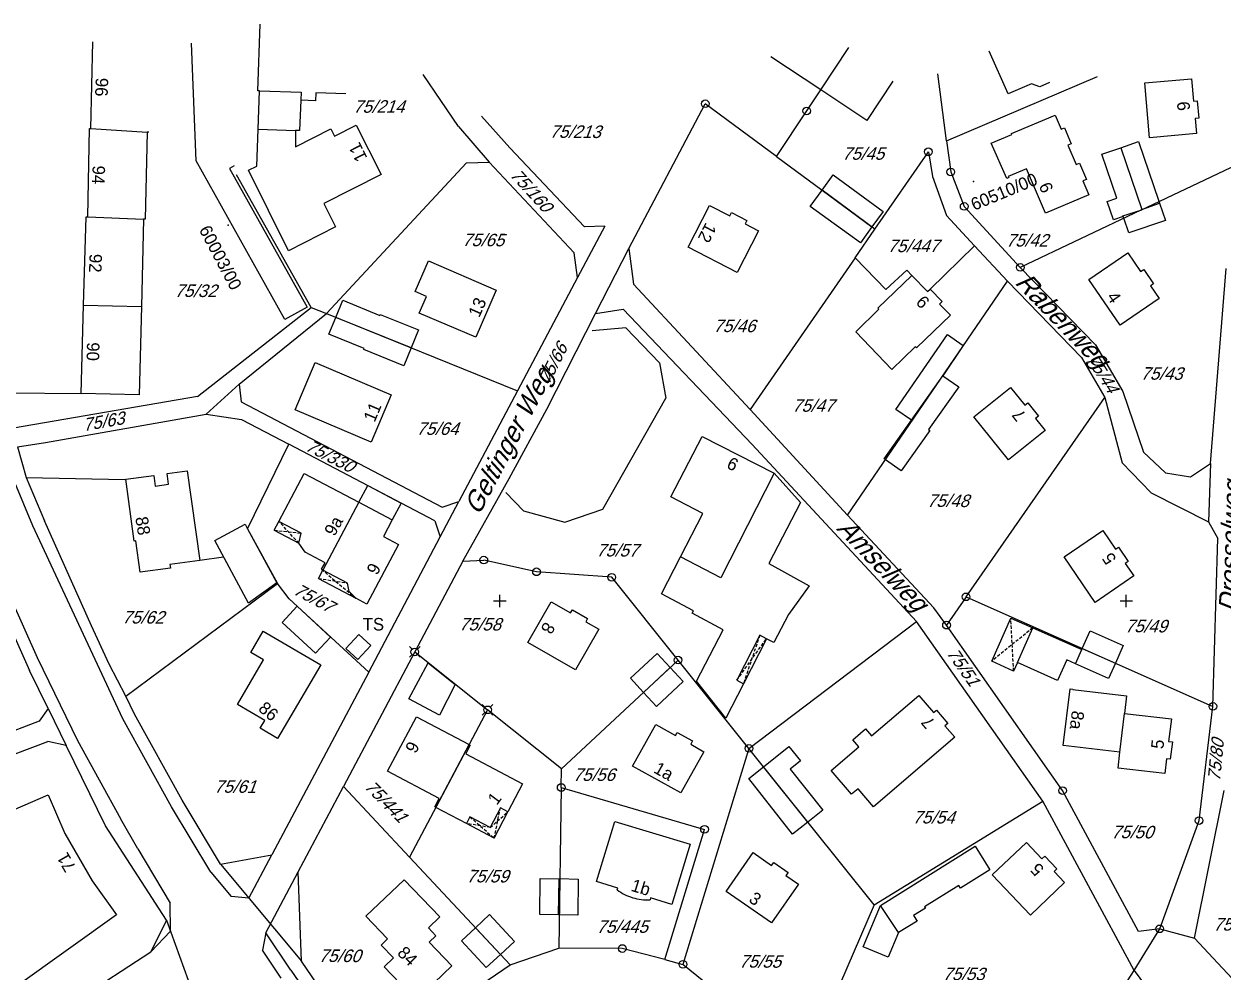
# Model space of a CAD drawing. Extents: x 4459737 to 4461180, y 5304018 to 5304640.
# Drawn here: x 4460024 to 4460215.6, y 5304440.6 to 5304592 of the extents above; entities that cross this region are included whole.
import ezdxf

# ---------------------------------------------------------------- set-up
doc = ezdxf.new("R2010")
doc.units = 0
doc.header["$MEASUREMENT"] = 0
doc.linetypes.add('DASHED', pattern=[0.75, 0.5, -0.25])
for name, color, linetype in [('1', 7, 'CONTINUOUS'), ('10', 7, 'CONTINUOUS'), ('14', 7, 'CONTINUOUS'), ('15', 7, 'CONTINUOUS'), ('3', 7, 'CONTINUOUS'), ('4', 7, 'CONTINUOUS'), ('5', 7, 'CONTINUOUS'), ('6', 7, 'CONTINUOUS'), ('7', 7, 'CONTINUOUS')]:
    doc.layers.add(name, color=color, linetype=linetype)
doc.styles.add('txt', font='TXT', dxfattribs={"height": 0.2})

# ---------------------------------------------------------------- blocks, each defined once
blk = doc.blocks.new('10')
at = {"layer": '1', "color": 2, "linetype": 'CONTINUOUS'}
blk.add_circle((0, 0), 0.61, dxfattribs=at)
blk = doc.blocks.new('30')
at = {"layer": '1', "color": 2, "linetype": 'CONTINUOUS'}
for p, q in [((-0.86267, 0.86267), (-0.431335, 0.431335)), ((0.431335, 0.431335), (0.86267, 0.86267)), ((-0.86267, -0.86267), (-0.431335, -0.431335)), ((0.431335, -0.431335), (0.86267, -0.86267))]:
    blk.add_line(p, q, dxfattribs=at)
blk.add_circle((0, 0), 0.61, dxfattribs=at)
blk = doc.blocks.new('400')
at = {"layer": '15', "color": 7, "linetype": 'CONTINUOUS'}
for p, q in [((-1, 0), (0, 0)), ((0, 0), (0, 1)), ((0, 0), (1, 0)), ((0, -1), (0, 0))]:
    blk.add_line(p, q, dxfattribs=at)

msp = doc.modelspace()

# ---------------------------------------------------------------- linework, layer by layer
at = {"layer": '1', "color": 2, "linetype": 'CONTINUOUS'}
msp.add_point((4460094.09, 5304506.35), dxfattribs=at)
at = {"layer": '10', "color": 30, "linetype": 'CONTINUOUS'}
for p, q in [((4460120.12, 5304543.57), (4460114.73, 5304543.11)), ((4460125.48, 5304537.99), (4460120.12, 5304543.57)), ((4460125.48, 5304537.99), (4460126.51, 5304532.38)), ((4460021.49, 5304533.23), (4460033.17, 5304533.12)), ((4460116.44, 5304514.66), (4460126.51, 5304532.38)), ((4460025.46, 5304512), (4460022.57, 5304518.91)), ((4460024.4, 5304519.7), (4460040.15, 5304519.36)), ((4460100.98, 5304517.31), (4460103.78, 5304514.38)), ((4460103.78, 5304514.38), (4460110.37, 5304512.56)), ((4460110.37, 5304512.56), (4460116.44, 5304514.66)), ((4460039.83, 5304481.17), (4460025.46, 5304512)), ((4460018.74, 5304507.48), (4460026.16, 5304490.97)), ((4460055.91, 5304507.01), (4460052.1, 5304506.48)), ((4460026.16, 5304490.97), (4460032.58, 5304477.75)), ((4460047.59, 5304467.18), (4460039.83, 5304481.17)), ((4460032.58, 5304477.75), (4460039.48, 5304465.18)), ((4460053.87, 5304456.73), (4460047.59, 5304467.18)), ((4460042.22, 5304460.47), (4460039.48, 5304465.18)), ((4460042.22, 5304460.47), (4460047.35, 5304451.78)), ((4460059.93, 5304452.58), (4460063.6, 5304459.5)), ((4460053.87, 5304456.73), (4460057.11, 5304452.83)), ((4460062.67, 5304447.07), (4460067.81, 5304456.77)), ((4460047.42, 5304447.3), (4460047.35, 5304451.78)), ((4460059.93, 5304452.58), (4460057.11, 5304452.83)), ((4460047.42, 5304447.3), (4460044.31, 5304444)), ((4460062.67, 5304447.07), (4460062.11, 5304444.3)), ((4460066.64, 5304441.11), (4460062.67, 5304447.07)), ((4460065.11, 5304439.83), (4460062.11, 5304444.3)), ((4460066.64, 5304441.11), (4460075.67, 5304427.86))]:
    msp.add_line(p, q, dxfattribs=at)
at = {"layer": '3', "color": 7, "linetype": 'CONTINUOUS'}
for p, q in [((4460093.38, 5304575.71), (4460087.76, 5304583.98)), ((4460171.32, 5304573.41), (4460169.91, 5304584.08)), ((4460171.32, 5304573.41), (4460195.39, 5304583.67)), ((4460148.99, 5304578.19), (4460151.22, 5304581.53)), ((4460120.57, 5304556.26), (4460132.78, 5304579.32)), ((4460144.15, 5304570.93), (4460132.78, 5304579.32)), ((4460144.15, 5304570.93), (4460148.99, 5304578.19)), ((4460101.61, 5304572.28), (4460097.08, 5304577.37)), ((4460093.38, 5304575.71), (4460098.32, 5304570.01)), ((4460113.51, 5304559.67), (4460101.61, 5304572.28)), ((4460171.32, 5304573.41), (4460171.98, 5304568.44)), ((4460144.15, 5304570.93), (4460151.43, 5304565.55)), ((4460159.86, 5304559.33), (4460168.4, 5304571.66)), ((4460168.4, 5304571.66), (4460169.04, 5304567.73)), ((4460072.32, 5304545.84), (4460094.66, 5304569.92)), ((4460094.66, 5304569.92), (4460098.32, 5304570.01)), ((4460098.32, 5304570.01), (4460111.87, 5304555.53)), ((4460171.98, 5304568.44), (4460174.12, 5304562.94)), ((4460202.33, 5304562.35), (4460217.69, 5304569.65)), ((4460069.88, 5304546.8), (4460057.98, 5304567.97)), ((4460169.04, 5304567.73), (4460171.28, 5304561.49)), ((4460159.86, 5304559.33), (4460151.43, 5304565.55)), ((4460174.12, 5304562.94), (4460183.06, 5304553.22)), ((4460175.78, 5304556.65), (4460171.28, 5304561.49)), ((4460202.33, 5304562.35), (4460183.06, 5304553.22)), ((4460116.77, 5304559.82), (4460112.42, 5304551.62)), ((4460116.77, 5304559.82), (4460113.51, 5304559.67)), ((4460156.71, 5304554.77), (4460159.86, 5304559.33)), ((4460112.42, 5304551.62), (4460111.87, 5304555.53)), ((4460115.28, 5304545.88), (4460120.57, 5304556.26)), ((4460120.57, 5304556.26), (4460121.31, 5304550.55)), ((4460175.78, 5304556.65), (4460168.69, 5304549.76)), ((4460175.78, 5304556.65), (4460181.03, 5304551)), ((4460156.71, 5304554.77), (4460139.95, 5304530.55)), ((4460161.59, 5304549.71), (4460156.71, 5304554.77)), ((4460183.06, 5304553.22), (4460195.09, 5304540.87)), ((4460213.45, 5304521.95), (4460215.93, 5304553.04)), ((4460112.42, 5304551.62), (4460102.82, 5304533.53)), ((4460164.94, 5304552.79), (4460161.59, 5304549.71)), ((4460164.94, 5304552.79), (4460165.77, 5304551.95)), ((4460139.95, 5304530.55), (4460121.31, 5304550.55)), ((4460155.5, 5304513.69), (4460181.03, 5304551)), ((4460181.03, 5304551), (4460192.84, 5304538.82)), ((4460051.75, 5304532.64), (4460069.88, 5304546.8)), ((4460058.39, 5304534.6), (4460072.32, 5304545.84)), ((4460069.88, 5304546.8), (4460072.32, 5304545.84)), ((4460072.32, 5304545.84), (4460102.82, 5304533.53)), ((4460107.48, 5304530.59), (4460115.28, 5304545.88)), ((4460115.28, 5304545.88), (4460119.68, 5304546.56)), ((4460140.28, 5304524.98), (4460119.68, 5304546.56)), ((4460195.09, 5304540.87), (4460199.47, 5304533.44)), ((4460192.84, 5304538.82), (4460196.59, 5304532.46)), ((4460053.13, 5304529.81), (4460058.39, 5304534.6)), ((4460058.39, 5304534.6), (4460058.71, 5304531.75)), ((4460051.75, 5304532.64), (4460022.37, 5304527.55)), ((4460102.82, 5304533.53), (4460093.45, 5304515.87)), ((4460174.42, 5304500.66), (4460196.59, 5304532.46)), ((4460196.59, 5304532.46), (4460199.34, 5304522.06)), ((4460199.47, 5304533.44), (4460202.72, 5304523.76)), ((4460058.71, 5304531.75), (4460090.78, 5304514.95)), ((4460101.51, 5304519.53), (4460107.48, 5304530.59)), ((4460139.95, 5304530.55), (4460155.5, 5304513.69)), ((4460027.46, 5304525.27), (4460053.13, 5304529.81)), ((4460053.13, 5304529.81), (4460058.76, 5304528.96)), ((4460058.76, 5304528.96), (4460066.32, 5304525)), ((4460023.02, 5304524.57), (4460027.46, 5304525.27)), ((4460023.02, 5304524.57), (4460024.4, 5304519.7)), ((4460059.74, 5304511.53), (4460066.32, 5304525)), ((4460089.64, 5304512.77), (4460066.32, 5304525)), ((4460166.51, 5304496.72), (4460140.28, 5304524.98)), ((4460202.72, 5304523.76), (4460206.28, 5304520.46)), ((4460199.34, 5304522.06), (4460203.96, 5304517.26)), ((4460210.24, 5304519.82), (4460213.45, 5304521.95)), ((4460213.45, 5304521.95), (4460213.1, 5304512.63)), ((4460024.4, 5304519.7), (4460027.3, 5304512.8)), ((4460094.09, 5304506.35), (4460101.51, 5304519.53)), ((4460206.28, 5304520.46), (4460210.24, 5304519.82)), ((4460203.96, 5304517.26), (4460213.1, 5304512.63)), ((4460090.47, 5304510.25), (4460093.45, 5304515.87)), ((4460090.78, 5304514.95), (4460093.45, 5304515.87)), ((4460169.25, 5304498.92), (4460155.5, 5304513.69)), ((4460034.8, 5304496.02), (4460027.3, 5304512.8)), ((4460059.74, 5304511.53), (4460064.49, 5304502.78)), ((4460089.64, 5304512.77), (4460090.47, 5304510.25)), ((4460213.1, 5304512.63), (4460214.61, 5304509.94)), ((4460079.07, 5304488.65), (4460090.47, 5304510.25)), ((4460213.83, 5304483.17), (4460214.61, 5304509.94)), ((4460094.09, 5304506.35), (4460086.42, 5304491.88)), ((4460094.09, 5304506.35), (4460097.44, 5304506.52)), ((4460105.85, 5304504.65), (4460097.44, 5304506.52)), ((4460018.12, 5304504.11), (4460024.94, 5304488.92)), ((4460117.87, 5304503.77), (4460105.85, 5304504.65)), ((4460128.46, 5304490.56), (4460117.87, 5304503.77)), ((4460040.32, 5304484.8), (4460064.49, 5304502.78)), ((4460066.39, 5304500.32), (4460064.49, 5304502.78)), ((4460079.07, 5304488.65), (4460066.39, 5304500.32)), ((4460174.42, 5304500.66), (4460171.3, 5304496.14)), ((4460174.42, 5304500.66), (4460213.83, 5304483.17)), ((4460171.3, 5304496.14), (4460169.25, 5304498.92)), ((4460037.65, 5304489.94), (4460034.8, 5304496.02)), ((4460139.75, 5304476.47), (4460166.51, 5304496.72)), ((4460186.7, 5304468.05), (4460166.51, 5304496.72)), ((4460189.83, 5304469.74), (4460171.3, 5304496.14)), ((4460086.42, 5304491.88), (4460075.03, 5304470.4)), ((4460086.42, 5304491.88), (4460098.04, 5304482.63)), ((4460040.32, 5304484.8), (4460037.65, 5304489.94)), ((4460128.46, 5304490.56), (4460109.84, 5304473.24)), ((4460139.75, 5304476.47), (4460128.46, 5304490.56)), ((4460027.89, 5304482.84), (4460024.94, 5304488.92)), ((4460079.07, 5304488.65), (4460063.6, 5304459.5)), ((4460041.66, 5304481.96), (4460040.32, 5304484.8)), ((4460027.89, 5304482.84), (4460026.46, 5304480.8)), ((4460027.89, 5304482.84), (4460030.77, 5304476.95)), ((4460098.04, 5304482.63), (4460085.58, 5304459.11)), ((4460109.84, 5304473.24), (4460098.04, 5304482.63)), ((4460211.62, 5304464.97), (4460213.83, 5304483.17)), ((4460026.46, 5304480.8), (4459982.12, 5304464.13)), ((4460049.31, 5304468.21), (4460041.66, 5304481.96)), ((4459999.01, 5304466.75), (4460027.82, 5304477.59)), ((4460030.77, 5304476.95), (4460027.82, 5304477.59)), ((4460037.04, 5304464.12), (4460030.77, 5304476.95)), ((4460139.75, 5304476.47), (4460129.23, 5304442.02)), ((4460159.75, 5304451.51), (4460139.75, 5304476.47)), ((4460109.79, 5304470.24), (4460109.84, 5304473.24)), ((4460067.81, 5304456.77), (4460075.03, 5304470.4)), ((4460085.58, 5304459.11), (4460075.03, 5304470.4)), ((4460109.79, 5304470.24), (4460109.4, 5304444.62)), ((4460109.79, 5304470.24), (4460132.67, 5304463.56)), ((4460201.96, 5304447.29), (4460189.83, 5304469.74)), ((4460210.87, 5304446.18), (4460215.62, 5304469.78)), ((4460055.4, 5304458.01), (4460049.31, 5304468.21)), ((4460159.75, 5304451.51), (4460186.7, 5304468.05)), ((4460201.28, 5304441.02), (4460186.7, 5304468.05)), ((4460205.34, 5304447.69), (4460211.62, 5304464.97)), ((4460046.78, 5304449.07), (4460037.04, 5304464.12)), ((4460126.32, 5304442.78), (4460132.67, 5304463.56)), ((4460055.4, 5304458.01), (4460063.6, 5304459.5)), ((4460055.4, 5304458.01), (4460068.33, 5304442.52)), ((4460101.63, 5304441.94), (4460085.58, 5304459.11)), ((4460068.33, 5304442.52), (4460067.81, 5304456.77)), ((4460159.75, 5304451.51), (4460148.79, 5304426.21)), ((4460046.78, 5304449.07), (4460044.31, 5304444)), ((4460046.78, 5304449.07), (4460050.22, 5304439.48)), ((4460201.28, 5304441.02), (4460205.34, 5304447.69)), ((4460205.34, 5304447.69), (4460201.96, 5304447.29)), ((4460205.34, 5304447.69), (4460210.87, 5304446.18)), ((4460221.65, 5304434.63), (4460210.87, 5304446.18)), ((4460012.94, 5304423.74), (4460044.31, 5304444)), ((4460101.63, 5304441.94), (4460109.4, 5304444.62)), ((4460119.53, 5304444.55), (4460109.4, 5304444.62)), ((4460126.32, 5304442.78), (4460119.53, 5304444.55)), ((4460077.49, 5304429.1), (4460068.33, 5304442.52)), ((4460081.66, 5304428.34), (4460101.63, 5304441.94)), ((4460126.32, 5304442.78), (4460129.23, 5304442.02)), ((4460148.79, 5304426.21), (4460129.23, 5304442.02)), ((4460199.69, 5304438.66), (4460201.28, 5304441.02)), ((4460201.28, 5304441.02), (4460211.53, 5304427.28))]:
    msp.add_line(p, q, dxfattribs=at)
at = {"layer": '5', "color": 1, "linetype": 'CONTINUOUS'}
for p, q in [((4460061.39, 5304581.4), (4460061.75, 5304592.05)), ((4460034.73, 5304575.36), (4460035.04, 5304589.22)), ((4460051.5, 5304570.21), (4460050.79, 5304589)), ((4460151.22, 5304581.53), (4460155.72, 5304588.29)), ((4460181.14, 5304580.89), (4460178.09, 5304587.73)), ((4460151.22, 5304581.53), (4460143.24, 5304586.79)), ((4460162.75, 5304582.94), (4460158.59, 5304576.68)), ((4460184.85, 5304582.53), (4460181.14, 5304580.89)), ((4460186.18, 5304582.02), (4460184.85, 5304582.53)), ((4460187.74, 5304582.71), (4460186.18, 5304582.02)), ((4460202.93, 5304582.67), (4460210.4, 5304583.33)), ((4460203.71, 5304573.9), (4460202.93, 5304582.67)), ((4460210.4, 5304583.33), (4460210.72, 5304579.75)), ((4460061.62, 5304581.39), (4460061.39, 5304581.4)), ((4460061.4, 5304575.27), (4460061.62, 5304581.39)), ((4460061.62, 5304581.39), (4460068.26, 5304581.17)), ((4460068.21, 5304579.89), (4460068.03, 5304575.04)), ((4460068.26, 5304581.17), (4460068.21, 5304579.89)), ((4460070.58, 5304579.8), (4460068.21, 5304579.89)), ((4460070.63, 5304581.09), (4460070.58, 5304579.8)), ((4460075.4, 5304580.92), (4460070.63, 5304581.09)), ((4460158.59, 5304576.68), (4460151.22, 5304581.53)), ((4460210.72, 5304579.75), (4460211.32, 5304579.8)), ((4460211.32, 5304579.8), (4460211.57, 5304577.02)), ((4460181.69, 5304574.57), (4460188.62, 5304577.52)), ((4460188.62, 5304577.52), (4460189.58, 5304575.25)), ((4460211.57, 5304577.02), (4460210.97, 5304576.97)), ((4460210.97, 5304576.97), (4460211.19, 5304574.56)), ((4460034.21, 5304561.26), (4460034.48, 5304575.36)), ((4460034.48, 5304575.36), (4460034.73, 5304575.36)), ((4460034.73, 5304575.36), (4460043.7, 5304574.78)), ((4460043.7, 5304574.78), (4460043.36, 5304560.91)), ((4460043.95, 5304574.77), (4460043.7, 5304574.78)), ((4460061.19, 5304569.37), (4460061.4, 5304575.27)), ((4460061.4, 5304575.27), (4460067.4, 5304575.06)), ((4460067.38, 5304572.47), (4460073, 5304575.31)), ((4460067.4, 5304575.06), (4460067.38, 5304572.47)), ((4460068.03, 5304575.04), (4460067.4, 5304575.06)), ((4460073, 5304575.31), (4460073.58, 5304574.15)), ((4460073.58, 5304574.15), (4460077.07, 5304575.91)), ((4460077.07, 5304575.91), (4460081.04, 5304568.04)), ((4460178.44, 5304573.05), (4460181.75, 5304574.44)), ((4460181.75, 5304574.44), (4460181.69, 5304574.57)), ((4460189.58, 5304575.25), (4460190.13, 5304575.49)), ((4460190.13, 5304575.49), (4460191.22, 5304572.93)), ((4460211.19, 5304574.56), (4460203.71, 5304573.9)), ((4460180.94, 5304567.41), (4460178.44, 5304573.05)), ((4460191.22, 5304572.93), (4460190.67, 5304572.7)), ((4460190.67, 5304572.7), (4460191.98, 5304569.61)), ((4460196.1, 5304571.29), (4460199.1, 5304572.29)), ((4460199.1, 5304572.29), (4460201.93, 5304573.28)), ((4460199.1, 5304572.29), (4460202.48, 5304562.48)), ((4460201.93, 5304573.28), (4460205.19, 5304563.76)), ((4460198.5, 5304564.25), (4460196.1, 5304571.29)), ((4460065.7, 5304544.88), (4460051.5, 5304570.21)), ((4460057.58, 5304569.4), (4460056.84, 5304568.98)), ((4460056.84, 5304568.98), (4460069.24, 5304546.86)), ((4460059.86, 5304568.73), (4460061.19, 5304569.37)), ((4460066.26, 5304555.88), (4460059.86, 5304568.73)), ((4460184.07, 5304568.97), (4460181.16, 5304567.72)), ((4460187.11, 5304561.89), (4460184.07, 5304568.97)), ((4460191.98, 5304569.61), (4460192.53, 5304569.85)), ((4460192.53, 5304569.85), (4460193.63, 5304567.26)), ((4460081.04, 5304568.04), (4460071.89, 5304563.43)), ((4460151.43, 5304565.55), (4460153.19, 5304567.97)), ((4460153.19, 5304567.97), (4460161.19, 5304562.15)), ((4460181.24, 5304567.54), (4460180.94, 5304567.41)), ((4460181.16, 5304567.72), (4460181.24, 5304567.54)), ((4460193.63, 5304567.26), (4460193.06, 5304567.02)), ((4460193.06, 5304567.02), (4460194, 5304564.82)), ((4460149.56, 5304562.96), (4460151.43, 5304565.55)), ((4460151.43, 5304565.55), (4460159.39, 5304559.68)), ((4460194, 5304564.82), (4460187.11, 5304561.89)), ((4460071.89, 5304563.43), (4460073.79, 5304559.68)), ((4460130.05, 5304556.44), (4460133.49, 5304563.1)), ((4460133.49, 5304563.1), (4460136.69, 5304561.44)), ((4460157.56, 5304557.16), (4460149.56, 5304562.96)), ((4460196.96, 5304563.72), (4460198.5, 5304564.25)), ((4460197.95, 5304560.81), (4460196.96, 5304563.72)), ((4460202.48, 5304562.48), (4460205.29, 5304563.45)), ((4460205.19, 5304563.76), (4460205.29, 5304563.45)), ((4460205.29, 5304563.45), (4460206.23, 5304560.7)), ((4460033.55, 5304547.19), (4460033.96, 5304561.27)), ((4460033.96, 5304561.27), (4460034.21, 5304561.26)), ((4460034.21, 5304561.26), (4460043.11, 5304560.92)), ((4460043.11, 5304560.92), (4460042.77, 5304546.97)), ((4460043.36, 5304560.91), (4460043.11, 5304560.92)), ((4460136.69, 5304561.44), (4460136.97, 5304561.97)), ((4460136.97, 5304561.97), (4460139.45, 5304560.69)), ((4460139.45, 5304560.69), (4460139.17, 5304560.16)), ((4460161.19, 5304562.15), (4460159.39, 5304559.68)), ((4460199.5, 5304561.34), (4460197.95, 5304560.81)), ((4460199.46, 5304561.45), (4460202.33, 5304562.35)), ((4460199.5, 5304561.34), (4460199.46, 5304561.45)), ((4460199.6, 5304561.06), (4460199.5, 5304561.34)), ((4460200.39, 5304558.72), (4460199.6, 5304561.06)), ((4460206.23, 5304560.7), (4460200.39, 5304558.72)), ((4460202.33, 5304562.35), (4460202.48, 5304562.48)), ((4460073.79, 5304559.68), (4460066.26, 5304555.88)), ((4460141.31, 5304559.06), (4460137.87, 5304552.41)), ((4460139.17, 5304560.16), (4460141.31, 5304559.06)), ((4460159.39, 5304559.68), (4460157.56, 5304557.16)), ((4460137.87, 5304552.41), (4460130.05, 5304556.44)), ((4460194.04, 5304551.29), (4460200.25, 5304555.53)), ((4460200.25, 5304555.53), (4460202.28, 5304552.56)), ((4460086.46, 5304549.4), (4460088.6, 5304554.29)), ((4460088.6, 5304554.29), (4460099.41, 5304549.56)), ((4460160.34, 5304546.71), (4460165.77, 5304551.95)), ((4460165.77, 5304551.95), (4460168.26, 5304549.35)), ((4460199.01, 5304544.02), (4460194.04, 5304551.29)), ((4460202.28, 5304552.56), (4460202.78, 5304552.89)), ((4460202.78, 5304552.89), (4460204.34, 5304550.6)), ((4460088.3, 5304548.59), (4460086.46, 5304549.4)), ((4460099.41, 5304549.56), (4460096.14, 5304542.08)), ((4460168.26, 5304549.35), (4460168.69, 5304549.76)), ((4460168.69, 5304549.76), (4460170.63, 5304547.78)), ((4460204.34, 5304550.6), (4460203.85, 5304550.27)), ((4460203.85, 5304550.27), (4460205.23, 5304548.24)), ((4460073.8, 5304545.24), (4460074.91, 5304547.98)), ((4460074.91, 5304547.98), (4460080.85, 5304545.57)), ((4460087.14, 5304545.94), (4460088.3, 5304548.59)), ((4460170.63, 5304547.78), (4460170.2, 5304547.36)), ((4460170.2, 5304547.36), (4460171.91, 5304545.62)), ((4460205.23, 5304548.24), (4460199.01, 5304544.02)), ((4460033.17, 5304533.12), (4460033.55, 5304547.19)), ((4460033.55, 5304547.19), (4460042.77, 5304546.97)), ((4460042.77, 5304546.97), (4460042.43, 5304532.9)), ((4460069.24, 5304546.86), (4460065.7, 5304544.88)), ((4460080.85, 5304545.57), (4460080.91, 5304545.71)), ((4460080.91, 5304545.71), (4460087, 5304543.25)), ((4460096.14, 5304542.08), (4460087.14, 5304545.94)), ((4460156.8, 5304542.95), (4460160.51, 5304546.53)), ((4460160.51, 5304546.53), (4460160.34, 5304546.71)), ((4460171.91, 5304545.62), (4460166.49, 5304540.39)), ((4460072.72, 5304542.59), (4460073.8, 5304545.24)), ((4460085.84, 5304540.38), (4460073.8, 5304545.24)), ((4460078.34, 5304540.3), (4460072.72, 5304542.59)), ((4460087, 5304543.25), (4460085.84, 5304540.38)), ((4460162.58, 5304536.95), (4460156.8, 5304542.95)), ((4460163.22, 5304530.57), (4460171.44, 5304542.49)), ((4460171.44, 5304542.49), (4460173.95, 5304540.76)), ((4460078.27, 5304540.13), (4460078.34, 5304540.3)), ((4460084.67, 5304537.52), (4460078.27, 5304540.13)), ((4460085.84, 5304540.38), (4460084.67, 5304537.52)), ((4460166.32, 5304540.56), (4460162.58, 5304536.95)), ((4460166.49, 5304540.39), (4460166.32, 5304540.56)), ((4460173.95, 5304540.76), (4460170.72, 5304535.93)), ((4460067.33, 5304530.49), (4460070.52, 5304538.04)), ((4460070.52, 5304538.04), (4460082.65, 5304532.91)), ((4460165.72, 5304528.84), (4460170.72, 5304535.93)), ((4460170.72, 5304535.93), (4460173.26, 5304534.14)), ((4460173.26, 5304534.14), (4460168.45, 5304527.34)), ((4460175.67, 5304529.36), (4460181.52, 5304534.06)), ((4460181.52, 5304534.06), (4460183.79, 5304531.24)), ((4460042.43, 5304532.9), (4460033.17, 5304533.12)), ((4460082.65, 5304532.91), (4460079.46, 5304525.36)), ((4460079.46, 5304525.36), (4460067.33, 5304530.49)), ((4460165.72, 5304528.84), (4460163.22, 5304530.57)), ((4460183.79, 5304531.24), (4460184.26, 5304531.61)), ((4460184.26, 5304531.61), (4460185.98, 5304529.47)), ((4460161.35, 5304522.67), (4460165.72, 5304528.84)), ((4460181.18, 5304522.51), (4460175.67, 5304529.36)), ((4460185.98, 5304529.47), (4460185.51, 5304529.1)), ((4460185.51, 5304529.1), (4460187.03, 5304527.21)), ((4460127.31, 5304516.59), (4460132.28, 5304526.24)), ((4460132.28, 5304526.24), (4460143.8, 5304520.37)), ((4460168.66, 5304527.2), (4460164.08, 5304520.74)), ((4460168.45, 5304527.34), (4460168.66, 5304527.2)), ((4460187.03, 5304527.21), (4460181.18, 5304522.51)), ((4460161.45, 5304522.6), (4460161.35, 5304522.67)), ((4460161.55, 5304522.53), (4460161.45, 5304522.6)), ((4460164.08, 5304520.74), (4460161.55, 5304522.53)), ((4460046.91, 5304520.31), (4460050.11, 5304520.75)), ((4460050.11, 5304520.75), (4460052.1, 5304506.48)), ((4460040.3, 5304519.42), (4460044.74, 5304520.02)), ((4460041.64, 5304509.54), (4460040.3, 5304519.42)), ((4460044.74, 5304520.02), (4460044.96, 5304518.34)), ((4460044.96, 5304518.34), (4460047.13, 5304518.64)), ((4460047.13, 5304518.64), (4460046.91, 5304520.31)), ((4460064.73, 5304512.69), (4460068.78, 5304520.31)), ((4460068.78, 5304520.31), (4460077.51, 5304515.76)), ((4460143.8, 5304520.37), (4460135.3, 5304503.68)), ((4460143.8, 5304520.37), (4460147.98, 5304515.71)), ((4460077.51, 5304515.76), (4460078.9, 5304518.4)), ((4460078.9, 5304518.4), (4460084.24, 5304515.6)), ((4460077.51, 5304515.76), (4460071.75, 5304504.93)), ((4460077.51, 5304515.76), (4460082.83, 5304512.93)), ((4460084.24, 5304515.6), (4460082.83, 5304512.93)), ((4460132.41, 5304513.96), (4460127.31, 5304516.59)), ((4460147.98, 5304515.71), (4460142.95, 5304505.96)), ((4460082.83, 5304512.93), (4460081.43, 5304510.27)), ((4460128.83, 5304507.02), (4460132.41, 5304513.96)), ((4460054.51, 5304509.63), (4460059.36, 5304512.23)), ((4460059.36, 5304512.23), (4460059.74, 5304511.53)), ((4460059.74, 5304511.53), (4460064.42, 5304502.91)), ((4460068.26, 5304510.81), (4460064.73, 5304512.69)), ((4460190.08, 5304507.02), (4460196.24, 5304511.22)), ((4460196.24, 5304511.22), (4460198.26, 5304508.26)), ((4460041.88, 5304509.57), (4460041.64, 5304509.54)), ((4460042.56, 5304504.57), (4460041.88, 5304509.57)), ((4460059.85, 5304499.66), (4460054.51, 5304509.63)), ((4460067.92, 5304509.2), (4460068.26, 5304510.81)), ((4460068.92, 5304507.79), (4460067.92, 5304509.2)), ((4460083.82, 5304509.01), (4460078.79, 5304499.51)), ((4460081.43, 5304510.27), (4460083.82, 5304509.01)), ((4460072.09, 5304506.1), (4460068.92, 5304507.79)), ((4460198.26, 5304508.26), (4460198.76, 5304508.6)), ((4460198.76, 5304508.6), (4460200.32, 5304506.32)), ((4460047.4, 5304505.23), (4460042.56, 5304504.57)), ((4460052.1, 5304506.48), (4460047.32, 5304505.83)), ((4460047.32, 5304505.83), (4460047.4, 5304505.23)), ((4460071.53, 5304505.05), (4460072.09, 5304506.1)), ((4460125.79, 5304501.13), (4460128.83, 5304507.02)), ((4460135.3, 5304503.68), (4460128.83, 5304507.02)), ((4460142.95, 5304505.96), (4460149.37, 5304502.43)), ((4460195.01, 5304499.78), (4460190.08, 5304507.02)), ((4460200.32, 5304506.32), (4460199.83, 5304505.98)), ((4460199.83, 5304505.98), (4460201.19, 5304503.99)), ((4460071.75, 5304504.93), (4460071.53, 5304505.05)), ((4460075.67, 5304502.86), (4460071.75, 5304504.93)), ((4460201.19, 5304503.99), (4460195.01, 5304499.78)), ((4460064.42, 5304502.91), (4460059.85, 5304499.66)), ((4460075.92, 5304501.52), (4460075.67, 5304502.86)), ((4460077.02, 5304500.45), (4460075.92, 5304501.52)), ((4460149.37, 5304502.43), (4460146.07, 5304497.83)), ((4460078.79, 5304499.51), (4460077.02, 5304500.45)), ((4460104.45, 5304493.38), (4460108.18, 5304499.87)), ((4460108.18, 5304499.87), (4460111.29, 5304498.08)), ((4460130.9, 5304498.4), (4460125.79, 5304501.13)), ((4460065.26, 5304496.57), (4460067.65, 5304499.16)), ((4460067.65, 5304499.16), (4460072.98, 5304494.25)), ((4460111.29, 5304498.08), (4460111.59, 5304498.6)), ((4460111.59, 5304498.6), (4460114.01, 5304497.21)), ((4460130.7, 5304498.04), (4460130.9, 5304498.4)), ((4460135.63, 5304495.41), (4460130.7, 5304498.04)), ((4460146.07, 5304497.83), (4460143.76, 5304493.39)), ((4460070.58, 5304491.65), (4460065.26, 5304496.57)), ((4460114.01, 5304497.21), (4460113.71, 5304496.69)), ((4460113.71, 5304496.69), (4460115.79, 5304495.49)), ((4460178.51, 5304490.37), (4460181.56, 5304497.27)), ((4460181.56, 5304497.27), (4460185.06, 5304495.72)), ((4460182.62, 5304490.2), (4460185.06, 5304495.72)), ((4460185.06, 5304495.72), (4460192.89, 5304492.26)), ((4460060.25, 5304491.8), (4460062.24, 5304495.19)), ((4460062.24, 5304495.19), (4460071.4, 5304489.82)), ((4460072.98, 5304494.25), (4460070.58, 5304491.65)), ((4460075.4, 5304492.42), (4460077.47, 5304494.67)), ((4460077.47, 5304494.67), (4460079.41, 5304492.89)), ((4460115.79, 5304495.49), (4460112.06, 5304489)), ((4460131.39, 5304487.23), (4460135.63, 5304495.41)), ((4460141.49, 5304494.52), (4460137.82, 5304487.35)), ((4460142.55, 5304493.97), (4460141.49, 5304494.52)), ((4460143.76, 5304493.39), (4460142.55, 5304493.97)), ((4460192.97, 5304492.43), (4460194.22, 5304495.25)), ((4460194.22, 5304495.25), (4460199.5, 5304492.9)), ((4460062.29, 5304490.6), (4460060.25, 5304491.8)), ((4460077.34, 5304490.64), (4460075.4, 5304492.42)), ((4460079.41, 5304492.89), (4460077.34, 5304490.64)), ((4460112.06, 5304489), (4460104.45, 5304493.38)), ((4460191.88, 5304489.98), (4460192.89, 5304492.26)), ((4460192.89, 5304492.26), (4460192.97, 5304492.43)), ((4460192.97, 5304492.43), (4460198.25, 5304490.08)), ((4460199.5, 5304492.9), (4460198.25, 5304490.08)), ((4460058.11, 5304483.47), (4460062.29, 5304490.6)), ((4460071.4, 5304489.82), (4460064.5, 5304478.08)), ((4460085.45, 5304484.36), (4460088.55, 5304490.15)), ((4460088.55, 5304490.15), (4460092.87, 5304486.69)), ((4460120.84, 5304487.68), (4460125.1, 5304491.63)), ((4460125.1, 5304491.63), (4460127.19, 5304489.38)), ((4460182.01, 5304488.82), (4460178.51, 5304490.37)), ((4460182.62, 5304490.2), (4460182.01, 5304488.82)), ((4460189.03, 5304487.32), (4460182.62, 5304490.2)), ((4460190.52, 5304490.6), (4460189.03, 5304487.32)), ((4460191.88, 5304489.98), (4460190.52, 5304490.6)), ((4460197.17, 5304487.63), (4460191.88, 5304489.98)), ((4460198.25, 5304490.08), (4460197.17, 5304487.63)), ((4460127.19, 5304489.38), (4460122.94, 5304485.42)), ((4460127.19, 5304489.38), (4460129.28, 5304487.13)), ((4460092.87, 5304486.69), (4460090.35, 5304481.78)), ((4460122.94, 5304485.42), (4460120.84, 5304487.68)), ((4460129.28, 5304487.13), (4460125.03, 5304483.17)), ((4460136.06, 5304481.31), (4460131.39, 5304487.23)), ((4460138.88, 5304486.8), (4460136.06, 5304481.31)), ((4460137.82, 5304487.35), (4460138.88, 5304486.8)), ((4460189.94, 5304476.92), (4460191.03, 5304485.99)), ((4460191.03, 5304485.99), (4460191.47, 5304485.94)), ((4460090.35, 5304481.78), (4460085.45, 5304484.36)), ((4460125.03, 5304483.17), (4460122.94, 5304485.42)), ((4460159.35, 5304478.48), (4460166.88, 5304484.92)), ((4460166.88, 5304484.92), (4460169.22, 5304482.2)), ((4460191.47, 5304485.94), (4460191.46, 5304485.9)), ((4460191.46, 5304485.9), (4460200.04, 5304484.86)), ((4460200.04, 5304484.86), (4460199.7, 5304482.07)), ((4460062.47, 5304480.92), (4460058.11, 5304483.47)), ((4460169.22, 5304482.2), (4460169.68, 5304482.59)), ((4460169.68, 5304482.59), (4460171.5, 5304480.47)), ((4460061.75, 5304479.69), (4460062.47, 5304480.92)), ((4460082.09, 5304472.85), (4460086.68, 5304481.53)), ((4460086.68, 5304481.53), (4460095.1, 5304477.09)), ((4460121.18, 5304473.66), (4460124.89, 5304480.28)), ((4460124.89, 5304480.28), (4460128.03, 5304478.51)), ((4460171.5, 5304480.47), (4460171.04, 5304480.08)), ((4460198.98, 5304475.9), (4460199.7, 5304482.07)), ((4460199.7, 5304482.07), (4460207.19, 5304481.18)), ((4460207.19, 5304481.18), (4460206.76, 5304477.6)), ((4460064.5, 5304478.08), (4460061.75, 5304479.69)), ((4460128.03, 5304478.51), (4460128.32, 5304479.03)), ((4460128.32, 5304479.03), (4460130.76, 5304477.66)), ((4460156.32, 5304477.86), (4460158.38, 5304479.62)), ((4460158.38, 5304479.62), (4460159.35, 5304478.48)), ((4460171.04, 5304480.08), (4460172.61, 5304478.26)), ((4460089.8, 5304467.07), (4460095.1, 5304477.09)), ((4460095.28, 5304477), (4460094.55, 5304475.62)), ((4460095.1, 5304477.09), (4460095.28, 5304477)), ((4460130.76, 5304477.66), (4460130.46, 5304477.13)), ((4460130.46, 5304477.13), (4460132.58, 5304475.94)), ((4460142.1, 5304473.54), (4460146.13, 5304476.77)), ((4460146.13, 5304476.77), (4460147.98, 5304474.47)), ((4460152.89, 5304472.96), (4460157.29, 5304476.72)), ((4460157.29, 5304476.72), (4460156.32, 5304477.86)), ((4460172.61, 5304478.26), (4460159.64, 5304467.18)), ((4460198.98, 5304475.9), (4460189.94, 5304476.92)), ((4460206.76, 5304477.6), (4460207.36, 5304477.53)), ((4460207.36, 5304477.53), (4460207.02, 5304474.75)), ((4460094.55, 5304475.62), (4460103.64, 5304470.81)), ((4460132.58, 5304475.94), (4460128.9, 5304469.38)), ((4460198.68, 5304473.34), (4460198.98, 5304475.9)), ((4460206.43, 5304474.82), (4460206.15, 5304472.45)), ((4460207.02, 5304474.75), (4460206.43, 5304474.82)), ((4460090.33, 5304468.5), (4460082.09, 5304472.85)), ((4460128.9, 5304469.38), (4460121.18, 5304473.66)), ((4460139.73, 5304471.68), (4460142.1, 5304473.54)), ((4460149.17, 5304464.71), (4460142.1, 5304473.54)), ((4460147.98, 5304474.47), (4460146.34, 5304473.16)), ((4460146.34, 5304473.16), (4460151.56, 5304466.63)), ((4460156.14, 5304469.15), (4460152.89, 5304472.96)), ((4460206.15, 5304472.45), (4460198.68, 5304473.34)), ((4460103.64, 5304470.81), (4460101.29, 5304466.36)), ((4460146.71, 5304462.78), (4460139.73, 5304471.68)), ((4460010.19, 5304461.44), (4460027.9, 5304469.09)), ((4460027.9, 5304469.09), (4460030.56, 5304462.9)), ((4460157.19, 5304470.05), (4460156.14, 5304469.15)), ((4460159.64, 5304467.18), (4460157.19, 5304470.05)), ((4460089.62, 5304467.16), (4460090.33, 5304468.5)), ((4460089.8, 5304467.07), (4460089.62, 5304467.16)), ((4460094.67, 5304464.5), (4460089.8, 5304467.07)), ((4460100.1, 5304466.99), (4460098.45, 5304463.86)), ((4460101.29, 5304466.36), (4460100.1, 5304466.99)), ((4460095.23, 5304465.56), (4460094.67, 5304464.5)), ((4460098.45, 5304463.86), (4460095.23, 5304465.56)), ((4460151.56, 5304466.63), (4460149.17, 5304464.71)), ((4460115.45, 5304455.22), (4460118.35, 5304464.83)), ((4460118.35, 5304464.83), (4460130.36, 5304461.18)), ((4460149.17, 5304464.71), (4460146.71, 5304462.78)), ((4460030.56, 5304462.9), (4460034.91, 5304455.33)), ((4460130.36, 5304461.18), (4460127.44, 5304451.58)), ((4460178.59, 5304456.28), (4460184.05, 5304461.48)), ((4460184.05, 5304461.48), (4460186.53, 5304458.87)), ((4460136.11, 5304453.67), (4460140.41, 5304459.85)), ((4460140.41, 5304459.85), (4460143.37, 5304457.79)), ((4460160.75, 5304451.4), (4460175.86, 5304460.86)), ((4460175.86, 5304460.86), (4460178.2, 5304457.08)), ((4460186.53, 5304458.87), (4460186.97, 5304459.28)), ((4460186.97, 5304459.28), (4460188.9, 5304457.26)), ((4460143.37, 5304457.79), (4460143.72, 5304458.29)), ((4460143.72, 5304458.29), (4460146, 5304456.7)), ((4460188.9, 5304457.26), (4460188.46, 5304456.84)), ((4460078.6, 5304449.69), (4460084.75, 5304455.49)), ((4460084.75, 5304455.49), (4460090.4, 5304449.58)), ((4460106.36, 5304449.97), (4460106.46, 5304455.74)), ((4460106.46, 5304455.74), (4460109.41, 5304455.69)), ((4460109.41, 5304455.69), (4460109.32, 5304449.94)), ((4460109.52, 5304449.94), (4460109.57, 5304455.7)), ((4460109.57, 5304455.7), (4460112.52, 5304455.62)), ((4460112.52, 5304455.62), (4460112.46, 5304449.89)), ((4460146, 5304456.7), (4460145.66, 5304456.21)), ((4460145.66, 5304456.21), (4460147.66, 5304454.82)), ((4460178.2, 5304457.08), (4460173.54, 5304454.2)), ((4460184.68, 5304449.88), (4460178.59, 5304456.28)), ((4460188.46, 5304456.84), (4460190.14, 5304455.08)), ((4460034.91, 5304455.33), (4460038.83, 5304449.9)), ((4460118.83, 5304454.19), (4460115.45, 5304455.22)), ((4460118.72, 5304453.92), (4460118.83, 5304454.19)), ((4460143.36, 5304448.64), (4460136.11, 5304453.67)), ((4460147.66, 5304454.82), (4460143.36, 5304448.64)), ((4460173.29, 5304454.61), (4460167.78, 5304451.21)), ((4460173.54, 5304454.2), (4460173.29, 5304454.61)), ((4460190.14, 5304455.08), (4460184.68, 5304449.88)), ((4460124.05, 5304452.61), (4460123.98, 5304452.31)), ((4460127.44, 5304451.58), (4460124.05, 5304452.61)), ((4460038.83, 5304449.9), (4460023.12, 5304438.68)), ((4460082.06, 5304446.07), (4460078.6, 5304449.69)), ((4460096.1, 5304447.86), (4460098.37, 5304449.95)), ((4460098.37, 5304449.95), (4460102.33, 5304445.65)), ((4460109.32, 5304449.94), (4460106.36, 5304449.97)), ((4460112.46, 5304449.89), (4460109.52, 5304449.94)), ((4460158.01, 5304444.83), (4460160.75, 5304451.4)), ((4460163.63, 5304447.1), (4460160.75, 5304451.4)), ((4460167.92, 5304450.99), (4460166.04, 5304449.83)), ((4460166.04, 5304449.83), (4460166.59, 5304448.93)), ((4460167.78, 5304451.21), (4460167.92, 5304450.99)), ((4460090.4, 5304449.58), (4460088.59, 5304447.85)), ((4460088.59, 5304447.85), (4460089.79, 5304446.59)), ((4460093.86, 5304445.79), (4460096.1, 5304447.86)), ((4460100.09, 5304443.59), (4460096.1, 5304447.86)), ((4460166.59, 5304448.93), (4460163.63, 5304447.1)), ((4460081.05, 5304445.1), (4460082.06, 5304446.07)), ((4460089.79, 5304446.59), (4460088.71, 5304445.56)), ((4460097.82, 5304441.5), (4460093.86, 5304445.79)), ((4460163.63, 5304447.1), (4460161.99, 5304443.17)), ((4460083.02, 5304443.04), (4460081.05, 5304445.1)), ((4460088.71, 5304445.56), (4460092.34, 5304441.77)), ((4460102.33, 5304445.65), (4460100.09, 5304443.59)), ((4460161.99, 5304443.17), (4460158.01, 5304444.83)), ((4460081.55, 5304441.64), (4460083.02, 5304443.04)), ((4460100.09, 5304443.59), (4460097.82, 5304441.5)), ((4460086.64, 5304436.32), (4460081.55, 5304441.64)), ((4460092.34, 5304441.77), (4460086.64, 5304436.32))]:
    msp.add_line(p, q, dxfattribs=at)
for start, end in [(233.3623, 252.9567), (252.9965, 272.6007)]:
    msp.add_arc((4460123.61, 5304460.5), 8.2, start, end, dxfattribs=at)
for p in [(4460175.61, 5304566.94), (4460175.61, 5304566.94), (4460056.62, 5304559.95)]:
    msp.add_point(p, dxfattribs=at)
at = {"layer": '6', "color": 1, "linetype": 'CONTINUOUS'}
for p, q in [((4460063.99, 5304511.29), (4460064.73, 5304512.69)), ((4460063.99, 5304511.29), (4460067.92, 5304509.2)), ((4460071.05, 5304503.61), (4460071.75, 5304504.93)), ((4460071.05, 5304503.61), (4460077.02, 5304500.45)), ((4460142.55, 5304493.97), (4460138.88, 5304486.8)), ((4460099.08, 5304462.17), (4460101.29, 5304466.36)), ((4460099.08, 5304462.17), (4460094.67, 5304464.5))]:
    msp.add_line(p, q, dxfattribs=at)
at = {"layer": '6', "color": 1, "linetype": 'DASHED'}
for p, q in [((4460063.99, 5304511.29), (4460068.26, 5304510.81)), ((4460067.92, 5304509.2), (4460064.73, 5304512.69)), ((4460071.05, 5304503.61), (4460075.67, 5304502.86)), ((4460071.53, 5304505.05), (4460077.02, 5304500.45)), ((4460185.06, 5304495.72), (4460178.51, 5304490.37)), ((4460182.01, 5304488.82), (4460181.56, 5304497.27)), ((4460137.82, 5304487.35), (4460142.55, 5304493.97)), ((4460141.49, 5304494.52), (4460138.88, 5304486.8)), ((4460099.08, 5304462.17), (4460100.1, 5304466.99)), ((4460095.23, 5304465.56), (4460099.08, 5304462.17)), ((4460098.45, 5304463.86), (4460101.29, 5304466.36)), ((4460098.45, 5304463.86), (4460094.67, 5304464.5))]:
    msp.add_line(p, q, dxfattribs=at)

# ---------------------------------------------------------------- block references
at = {"layer": '1', "color": 2, "linetype": 'CONTINUOUS'}
for name, p in [('10', (4460132.78, 5304579.32)), ('10', (4460148.99, 5304578.19)), ('10', (4460168.4, 5304571.66)), ('10', (4460171.98, 5304568.44)), ('10', (4460174.12, 5304562.94)), ('10', (4460183.06, 5304553.22)), ('10', (4460097.44, 5304506.52)), ('10', (4460105.85, 5304504.65)), ('10', (4460117.87, 5304503.77)), ('10', (4460174.42, 5304500.66)), ('10', (4460171.3, 5304496.14)), ('30', (4460086.42, 5304491.88)), ('10', (4460128.46, 5304490.56)), ('30', (4460098.04, 5304482.63)), ('10', (4460213.83, 5304483.17)), ('10', (4460139.75, 5304476.47)), ('10', (4460109.79, 5304470.24)), ('10', (4460189.83, 5304469.74)), ('10', (4460211.62, 5304464.97)), ('10', (4460132.67, 5304463.56)), ('10', (4460205.34, 5304447.69)), ('10', (4460119.53, 5304444.55)), ('10', (4460129.23, 5304442.02))]:
    msp.add_blockref(name, p, dxfattribs=at)
at = {"layer": '15', "color": 7, "linetype": 'CONTINUOUS'}
for p in [(4460100, 5304500), (4460200, 5304500)]:
    msp.add_blockref('400', p, dxfattribs=at)

# ---------------------------------------------------------------- texts
at = {"layer": '14', "color": 7, "linetype": 'CONTINUOUS', "style": 'txt', "oblique": 20}
for s, rotation, p in [('Rabenweg', 313.9587, (4460182.09, 5304550.72)), ('Geltinger Weg', 62.3088, (4460096.66, 5304513.5)), ('Drosselweg', 88.1217, (4460217.75, 5304498.03)), ('Amselweg', 313.6032, (4460153.61, 5304511.48))]:
    msp.add_text(s, height=3, rotation=rotation, dxfattribs=at).set_placement(p)
at = {"layer": '4', "color": 2, "linetype": 'CONTINUOUS', "style": 'txt', "oblique": 20}
for s, p in [('75/214', (4460076.55, 5304577.89)), ('75/45', (4460154.6, 5304570.39)), ('75/447', (4460161.86, 5304555.65)), ('75/42', (4460180.76, 5304556.54)), ('75/47', (4460146.63, 5304530.19)), ('75/56', (4460111.63, 5304471.28)), ('75/445', (4460115.4, 5304447.04))]:
    msp.add_text(s, height=2, dxfattribs=at).set_placement(p)
for s, rotation, p in [('75/213', 359.6814, (4460107.9, 5304573.9)), ('75/160', 312.3801, (4460101.5, 5304567.9)), ('75/65', 359.7003, (4460093.95, 5304556.61)), ('75/32', 359.7003, (4460048.05, 5304548.51)), ('75/46', 359.7003, (4460134.05, 5304542.91)), ('75/66', 62.91, (4460107.83, 5304534.42)), ('75/44', 302.7348, (4460193.53, 5304538.61)), ('75/43', 359.7003, (4460202.25, 5304535.31)), ('75/63', 10.0998, (4460033.58, 5304527.07)), ('75/64', 359.7003, (4460086.65, 5304526.51)), ('75/330', 332.901, (4460068.79, 5304524.13)), ('75/48', 359.7003, (4460168.15, 5304515.01)), ('75/57', 359.7003, (4460115.35, 5304507.11)), ('75/67', 332.0001, (4460066.87, 5304501.19)), ('75/62', 359.7003, (4460039.65, 5304496.41)), ('75/58', 359.7003, (4460093.45, 5304495.31)), ('75/49', 359.7003, (4460199.75, 5304495.01)), ('75/51', 305.0001, (4460171.23, 5304491.69)), ('75/80', 84.5001, (4460214.96, 5304471.15)), ('75/61', 359.7003, (4460054.35, 5304469.41)), ('75/441', 314.6004, (4460078.24, 5304470.27)), ('75/54', 359.7003, (4460165.85, 5304464.51)), ('75/50', 359.6814, (4460197.56, 5304462.15)), ('75/59', 359.7003, (4460094.65, 5304455.11)), ('75/82', 359.7003, (4460213.85, 5304447.41)), ('75/60', 359.7003, (4460071.05, 5304442.41)), ('75/55', 359.7003, (4460138.15, 5304441.51)), ('75/53', 359.7003, (4460170.65, 5304439.51))]:
    msp.add_text(s, height=2, rotation=rotation, dxfattribs=at).set_placement(p)
at = {"layer": '7', "color": 1, "linetype": 'CONTINUOUS', "style": 'txt'}
for s, rotation, p in [('96', 267.6744, (4460035.5, 5304583.5)), ('9', 95.1471, (4460210.2, 5304578.3)), ('11', 116.7975, (4460078.9, 5304570.7)), ('94', 267.858, (4460035, 5304569.5)), ('60510/00', 22.5207, (4460175.71, 5304562.24)), ('60510/00', 22.5207, (4460175.71, 5304562.24)), ('6', 293.238, (4460185.99, 5304566.26)), ('60003/00', 297.8595, (4460051.92, 5304559.25)), ('12', 242.685, (4460132.9, 5304560.5)), ('92', 268.3719, (4460034.5, 5304555.4)), ('13', 65.9664, (4460096.7, 5304545.1)), ('9', 134.127, (4460168.76, 5304547.86)), ('4', 304.3575, (4460196.8, 5304548.5)), ('90', 268.4529, (4460034.1, 5304541.3)), ('11', 67.0482, (4460080, 5304528.4)), ('7', 128.8125, (4460184.1, 5304529.7)), ('9', 152.9991, (4460138.3, 5304522.4)), ('88', 279.0603, (4460041.8, 5304513.3)), ('9a', 60.7041, (4460073.6, 5304510.2)), ('5', 124.3971, (4460198.5, 5304506.7)), ('9', 62.1, (4460080.4, 5304504)), ('TS', 359.6814, (4460078.1, 5304495.3)), ('8', 239.9526, (4460107.2, 5304496.8)), ('86', 319.896, (4460061.3, 5304482.6)), ('8a', 263.1474, (4460191.32, 5304482.57)), ('7', 130.707, (4460169.6, 5304480.7)), ('6', 242.1297, (4460085.5, 5304477.8)), ('5', 83.2068, (4460205.9, 5304476.3)), ('1a', 330.7311, (4460124.4, 5304472.7)), ('1', 53.0379, (4460099.5, 5304467.3)), ('71', 119.664, (4460032.4, 5304457.5)), ('5', 133.578, (4460187, 5304457.3)), ('1b', 343.1133, (4460120.8, 5304453.78)), ('3', 325.1943, (4460139.6, 5304452.1)), ('84', 315, (4460083.5, 5304443.7))]:
    msp.add_text(s, height=2, rotation=rotation, dxfattribs=at).set_placement(p)

doc.saveas('drawing.dxf')
